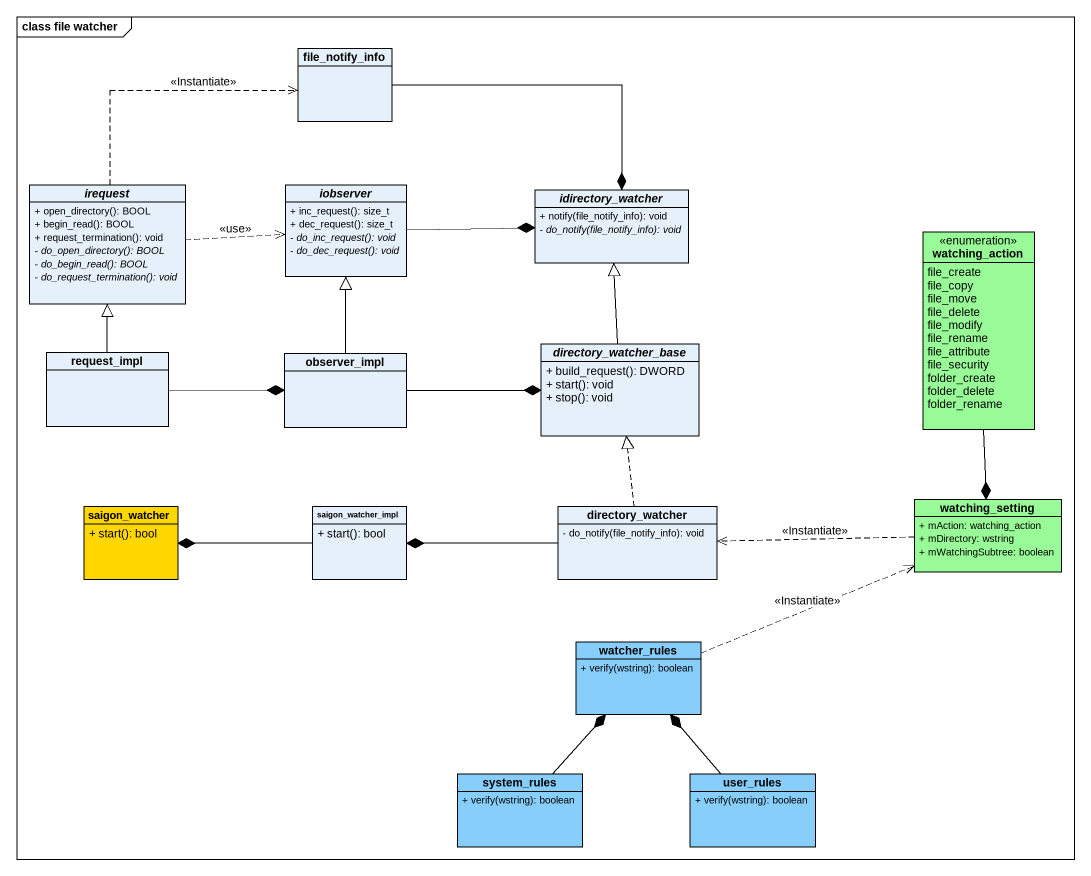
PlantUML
@startuml
mainframe class file watcher
hide circle
hide empty members
skinparam classAttributeIconSize 0
class file_notify_info
abstract class irequest {
  + open_directory(): BOOL
  + begin_read(): BOOL
  + request_termination(): void
  {abstract} - do_open_directory(): BOOL
  {abstract} - do_begin_read(): BOOL
  {abstract} - do_request_termination(): void
}
abstract class iobserver {
  + inc_request(): size_t
  + dec_request(): size_t
  {abstract} - do_inc_request(): void
  {abstract} - do_dec_request(): void
}
abstract class idirectory_watcher {
  + notify(file_notify_info): void
  {abstract} - do_notify(file_notify_info): void
}
enum watching_action #98FB98 {
  file_create
  file_copy
  file_move
  file_delete
  file_modify
  file_rename
  file_attribute
  file_security
  folder_create
  folder_delete
  folder_rename
}
abstract class directory_watcher_base {
  + build_request(): DWORD
  + start(): void
  + stop(): void
}
class request_impl
class observer_impl
class saigon_watcher #FFD700 {
  + start(): bool
}
class saigon_watcher_impl {
  + start(): bool
}
class directory_watcher {
  - do_notify(file_notify_info): void
}
class watching_setting #98FB98 {
  + mAction: watching_action
  + mDirectory: wstring
  + mWatchingSubtree: boolean
}
class watcher_rules #87CEFA {
  + verify(wstring): boolean
}
class system_rules #87CEFA {
  + verify(wstring): boolean
}
class user_rules #87CEFA {
  + verify(wstring): boolean
}
file_notify_info -right-* idirectory_watcher
irequest .up.> file_notify_info : <<Instantiate>>
irequest .right.> iobserver : <<use>>
iobserver -right-* idirectory_watcher
watching_action --* watching_setting
directory_watcher_base -up-|> idirectory_watcher
request_impl -up-|> irequest
request_impl -right-* observer_impl
observer_impl -up-|> iobserver
observer_impl -right-* directory_watcher_base
saigon_watcher_impl -left-* saigon_watcher
directory_watcher .up.|> directory_watcher_base
directory_watcher -left-* saigon_watcher_impl
watching_setting .left.> directory_watcher : <<Instantiate>>
watcher_rules .right.> watching_setting : <<Instantiate>>
system_rules -up-* watcher_rules
user_rules -up-* watcher_rules
@enduml
